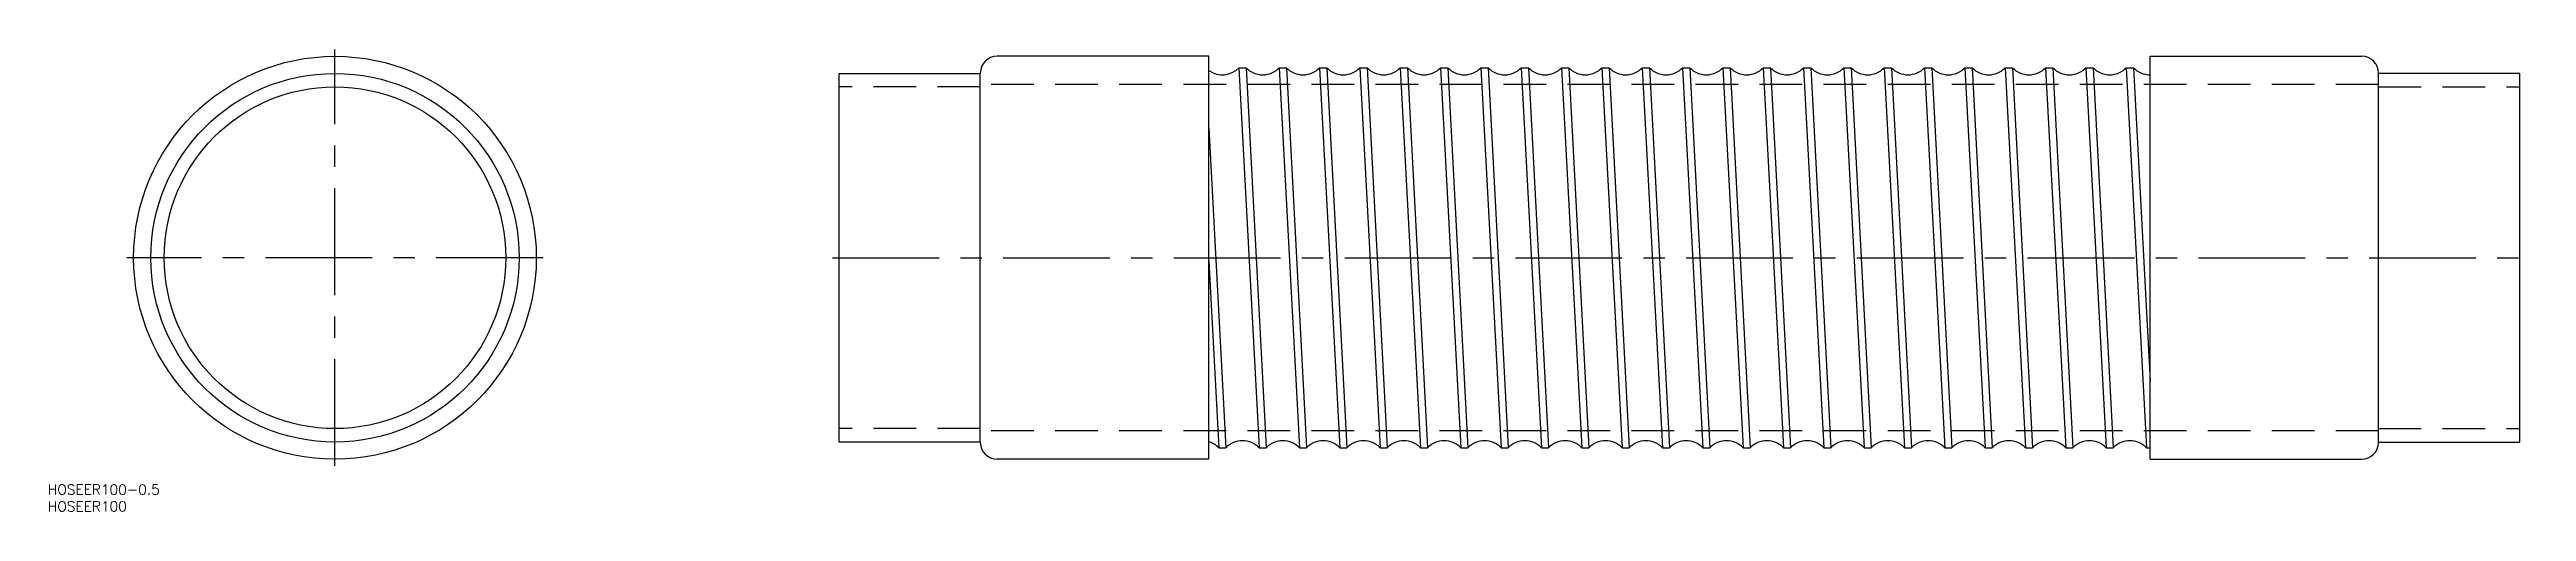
# Model space of a CAD drawing. Extents: x -85 to 652, y -75 to 62.
import ezdxf

# ---------------------------------------------------------------- set-up
doc = ezdxf.new("R2010")
doc.units = 0
doc.linetypes.add('CENTER', pattern=[50.8, 31.75, -6.35, 6.35, -6.35])
doc.linetypes.add('DASHED', pattern=[19.05, 12.7, -6.35])
doc.layers.get('0').update_dxf_attribs({"linetype": 'CONTINUOUS'})
doc.layers.add('CENTER', color=1, linetype='CENTER')
doc.styles.get("Standard").update_dxf_attribs({"font": 'txt.shx', "height": 3, "bigfont": 'bigfont.shx'})

msp = doc.modelspace()

# ---------------------------------------------------------------- linework, layer by layer
at = {"color": 7, "linetype": 'CONTINUOUS'}
for p, q in [((260, 59.9), (197, 59.9)), ((260, -59.9), (260, 59.9)), ((540, -59.9), (540, 59.9)), ((540, 59.9), (603, 59.9)), ((150, -54.8), (150, 54.8)), ((150, 54.8), (192, 54.8)), ((192, -54.9), (192, 54.9)), ((268.95, 56.5), (274.95, -56.5)), ((268.95, 56.5), (271.05, 56.5)), ((271.05, 56.5), (277.05, -56.5)), ((280.95, 56.5), (286.95, -56.5)), ((280.95, 56.5), (283.05, 56.5)), ((283.05, 56.5), (289.05, -56.5)), ((292.95, 56.5), (298.95, -56.5)), ((292.95, 56.5), (295.05, 56.5)), ((295.05, 56.5), (301.05, -56.5)), ((304.95, 56.5), (310.95, -56.5)), ((304.95, 56.5), (307.05, 56.5)), ((307.05, 56.5), (313.05, -56.5)), ((316.95, 56.5), (322.95, -56.5)), ((316.95, 56.5), (319.05, 56.5)), ((319.05, 56.5), (325.05, -56.5)), ((328.95, 56.5), (334.95, -56.5)), ((328.95, 56.5), (331.05, 56.5)), ((331.05, 56.5), (337.05, -56.5)), ((340.95, 56.5), (346.95, -56.5)), ((340.95, 56.5), (343.05, 56.5)), ((343.05, 56.5), (349.05, -56.5)), ((352.95, 56.5), (358.95, -56.5)), ((352.95, 56.5), (355.05, 56.5)), ((355.05, 56.5), (361.05, -56.5)), ((364.95, 56.5), (370.95, -56.5)), ((364.95, 56.5), (367.05, 56.5)), ((367.05, 56.5), (373.05, -56.5)), ((376.95, 56.5), (382.95, -56.5)), ((376.95, 56.5), (379.05, 56.5)), ((379.05, 56.5), (385.05, -56.5)), ((388.95, 56.5), (394.95, -56.5)), ((388.95, 56.5), (391.05, 56.5)), ((391.05, 56.5), (397.05, -56.5)), ((400.95, 56.5), (406.95, -56.5)), ((400.95, 56.5), (403.05, 56.5)), ((403.05, 56.5), (409.05, -56.5)), ((412.95, 56.5), (418.95, -56.5)), ((412.95, 56.5), (415.05, 56.5)), ((415.05, 56.5), (421.05, -56.5)), ((424.95, 56.5), (430.95, -56.5)), ((424.95, 56.5), (427.05, 56.5)), ((427.05, 56.5), (433.05, -56.5)), ((436.95, 56.5), (442.95, -56.5)), ((436.95, 56.5), (439.05, 56.5)), ((439.05, 56.5), (445.05, -56.5)), ((448.95, 56.5), (454.95, -56.5)), ((448.95, 56.5), (451.05, 56.5)), ((451.05, 56.5), (457.05, -56.5)), ((460.95, 56.5), (466.95, -56.5)), ((460.95, 56.5), (463.05, 56.5)), ((463.05, 56.5), (469.05, -56.5)), ((472.95, 56.5), (478.95, -56.5)), ((472.95, 56.5), (475.05, 56.5)), ((475.05, 56.5), (481.05, -56.5)), ((484.95, 56.5), (490.95, -56.5)), ((484.95, 56.5), (487.05, 56.5)), ((487.05, 56.5), (493.05, -56.5)), ((496.95, 56.5), (502.95, -56.5)), ((496.95, 56.5), (499.05, 56.5)), ((499.05, 56.5), (505.05, -56.5)), ((508.95, 56.5), (514.95, -56.5)), ((508.95, 56.5), (511.05, 56.5)), ((511.05, 56.5), (517.05, -56.5)), ((520.95, 56.5), (526.95, -56.5)), ((520.95, 56.5), (523.05, 56.5)), ((523.05, 56.5), (529.05, -56.5)), ((532.95, 56.5), (538.95, -56.5)), ((532.95, 56.5), (535.05, 56.5)), ((535.05, 56.5), (540, -36.7)), ((608, -54.9), (608, 54.9)), ((650, 54.8), (608, 54.8)), ((650, -54.8), (650, 54.8)), ((260, 38.64), (265.05, -56.5)), ((260, -0.97), (262.95, -56.5)), ((192, -54.8), (150, -54.8)), ((262.95, -56.5), (265.05, -56.5)), ((274.95, -56.5), (277.05, -56.5)), ((286.95, -56.5), (289.05, -56.5)), ((298.95, -56.5), (301.05, -56.5)), ((310.95, -56.5), (313.05, -56.5)), ((322.95, -56.5), (325.05, -56.5)), ((334.95, -56.5), (337.05, -56.5)), ((346.95, -56.5), (349.05, -56.5)), ((358.95, -56.5), (361.05, -56.5)), ((370.95, -56.5), (373.05, -56.5)), ((382.95, -56.5), (385.05, -56.5)), ((394.95, -56.5), (397.05, -56.5)), ((406.95, -56.5), (409.05, -56.5)), ((418.95, -56.5), (421.05, -56.5)), ((430.95, -56.5), (433.05, -56.5)), ((442.95, -56.5), (445.05, -56.5)), ((454.95, -56.5), (457.05, -56.5)), ((466.95, -56.5), (469.05, -56.5)), ((478.95, -56.5), (481.05, -56.5)), ((490.95, -56.5), (493.05, -56.5)), ((502.95, -56.5), (505.05, -56.5)), ((514.95, -56.5), (517.05, -56.5)), ((526.95, -56.5), (529.05, -56.5)), ((538.95, -56.5), (540, -56.5)), ((608, -54.8), (650, -54.8)), ((260, -59.9), (197, -59.9)), ((540, -59.9), (603, -59.9))]:
    msp.add_line(p, q, dxfattribs=at)
at = {"color": 3, "linetype": 'DASHED'}
for p, q in [((192, 50.8), (150, 50.8)), ((608, 51.5), (192, 51.5)), ((608, 50.8), (650, 50.8)), ((192, -50.8), (150, -50.8)), ((608, -51.5), (192, -51.5)), ((608, -50.8), (650, -50.8))]:
    msp.add_line(p, q, dxfattribs=at)
at = {"color": 7, "linetype": 'CONTINUOUS'}
for radius in [59.9, 54.8, 50.8]:
    msp.add_circle((0, 0), radius, dxfattribs=at)
for centre, radius, start, end in [((197, 54.9), 5, 90, 180), ((603, 54.9), 5, 0, 90), ((264, 61.28), 6.88, 234.44165, 316.00748), ((276, 61.28), 6.88, 223.99252, 316.00748), ((288, 61.28), 6.88, 223.99252, 316.00748), ((300, 61.28), 6.88, 223.99252, 316.00748), ((312, 61.28), 6.88, 223.99252, 316.00748), ((324, 61.28), 6.88, 223.99252, 316.00748), ((336, 61.28), 6.88, 223.99252, 316.00748), ((348, 61.28), 6.88, 223.99252, 316.00748), ((360, 61.28), 6.88, 223.99252, 316.00748), ((372, 61.28), 6.88, 223.99252, 316.00748), ((384, 61.28), 6.88, 223.99252, 316.00748), ((396, 61.28), 6.88, 223.99252, 316.00748), ((408, 61.28), 6.88, 223.99252, 316.00748), ((420, 61.28), 6.88, 223.99252, 316.00748), ((432, 61.28), 6.88, 223.99252, 316.00748), ((444, 61.28), 6.88, 223.99252, 316.00748), ((456, 61.28), 6.88, 223.99252, 316.00748), ((468, 61.28), 6.88, 223.99252, 316.00748), ((480, 61.28), 6.88, 223.99252, 316.00748), ((492, 61.28), 6.88, 223.99252, 316.00748), ((504, 61.28), 6.88, 223.99252, 316.00748), ((516, 61.28), 6.88, 223.99252, 316.00748), ((528, 61.28), 6.88, 223.99252, 316.00748), ((540, 61.28), 6.88, 223.99252, 270), ((197, -54.9), 5, 180, 270), ((258, -61.28), 6.88, 43.99252, 73.09619), ((270, -61.28), 6.88, 43.99252, 136.00748), ((282, -61.28), 6.88, 43.99252, 136.00748), ((294, -61.28), 6.88, 43.99252, 136.00748), ((306, -61.28), 6.88, 43.99252, 136.00748), ((318, -61.28), 6.88, 43.99252, 136.00748), ((330, -61.28), 6.88, 43.99252, 136.00748), ((342, -61.28), 6.88, 43.99252, 136.00748), ((354, -61.28), 6.88, 43.99252, 136.00748), ((366, -61.28), 6.88, 43.99252, 136.00748), ((378, -61.28), 6.88, 43.99252, 136.00748), ((390, -61.28), 6.88, 43.99252, 136.00748), ((402, -61.28), 6.88, 43.99252, 136.00748), ((414, -61.28), 6.88, 43.99252, 136.00748), ((426, -61.28), 6.88, 43.99252, 136.00748), ((438, -61.28), 6.88, 43.99252, 136.00748), ((450, -61.28), 6.88, 43.99252, 136.00748), ((462, -61.28), 6.88, 43.99252, 136.00748), ((474, -61.28), 6.88, 43.99252, 136.00748), ((486, -61.28), 6.88, 43.99252, 136.00748), ((498, -61.28), 6.88, 43.99252, 136.00748), ((510, -61.28), 6.88, 43.99252, 136.00748), ((522, -61.28), 6.88, 43.99252, 136.00748), ((534, -61.28), 6.88, 43.99252, 136.00748), ((603, -54.9), 5, 270, 0)]:
    msp.add_arc(centre, radius, start, end, dxfattribs=at)
at = {"layer": 'CENTER', "color": 1, "linetype": 'CENTER'}
for p, q in [((0, -61.9), (0, 61.9)), ((61.9, 0), (-61.9, 0)), ((148, 0), (652, 0))]:
    msp.add_line(p, q, dxfattribs=at)

# ---------------------------------------------------------------- texts
at = {"color": 7, "linetype": 'CONTINUOUS'}
for s, p in [('HOSEER100-0.5', (-85.44, -70.43)), ('HOSEER100', (-85.44, -75.43))]:
    msp.add_text(s, height=3, dxfattribs=at).set_placement(p)

doc.saveas('drawing.dxf')
